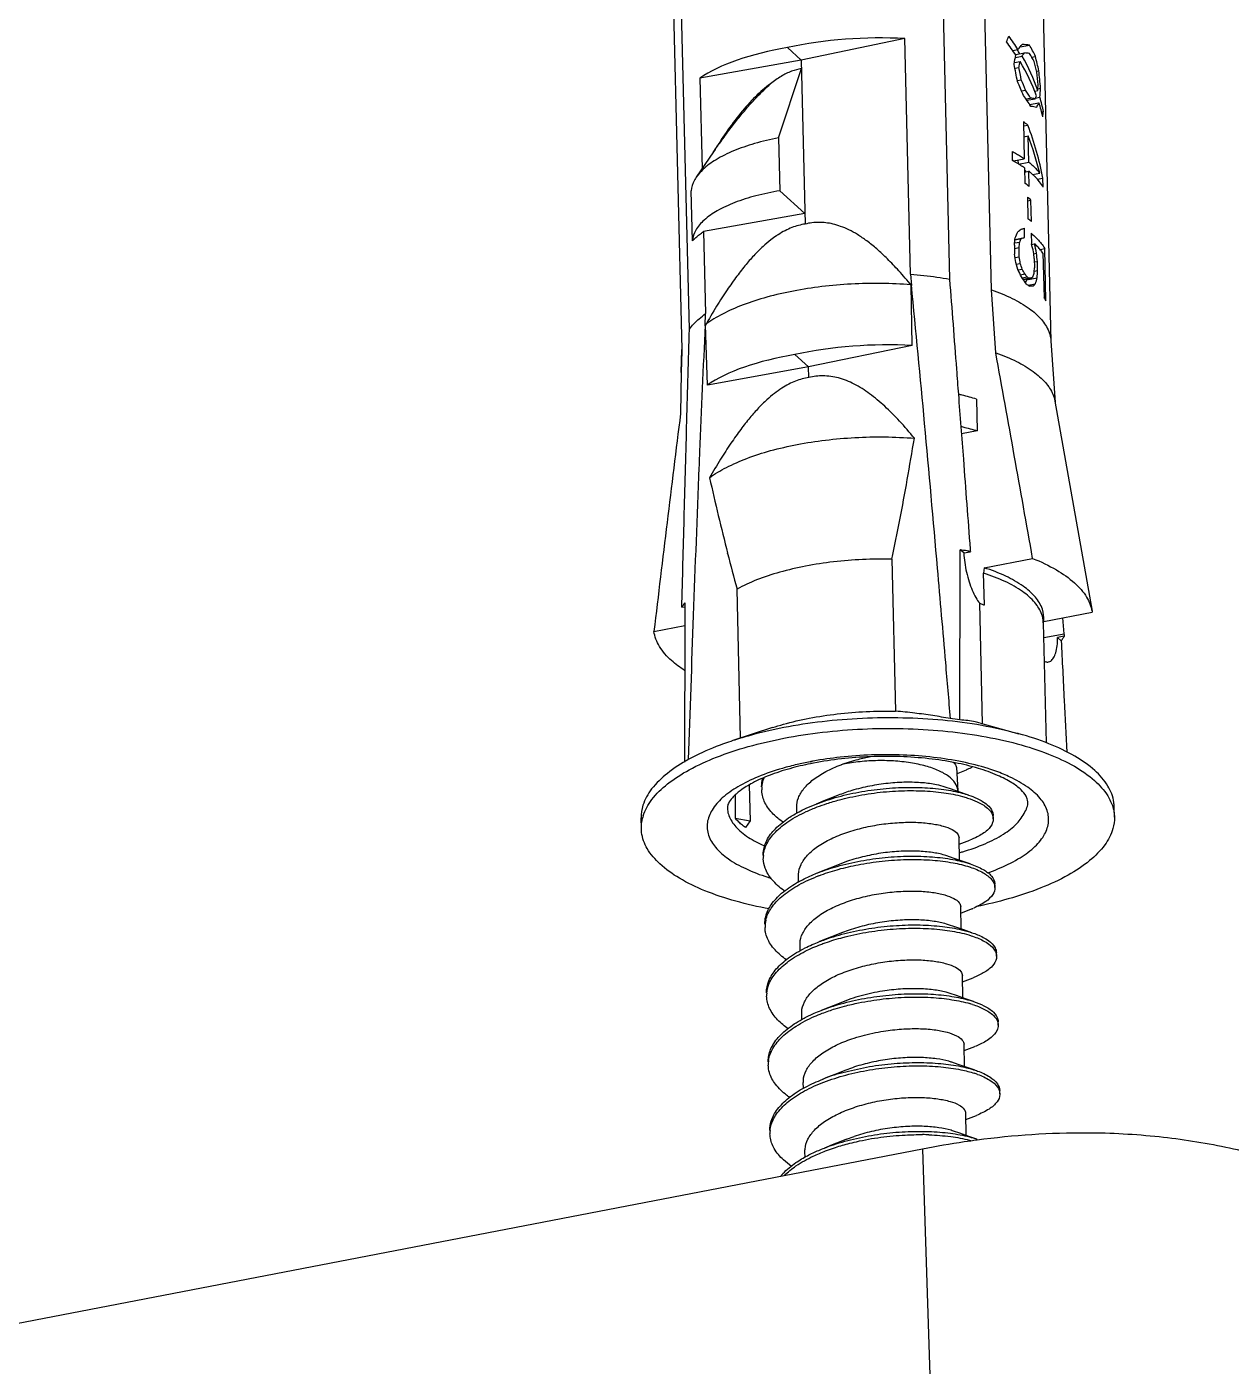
# Model space of a CAD drawing. Header units: millimetres. Extents: x 306 to 1885, y 393 to 1000.
# Drawn here: x 860.61 to 881.48, y 712.98 to 736.19 of the extents above; entities that cross this region are included whole.
import ezdxf

# ---------------------------------------------------------------- set-up
doc = ezdxf.new("R2010")
doc.units = ezdxf.units.MM

# ---------------------------------------------------------------- blocks, each defined once
blk = doc.blocks.new('u51')
at = {"color": 7}
for p, q in [((5.06, -62.836), (54.613, -53.288)), ((5.06, -62.836), (4.915, -58.204)), ((7.096, -62.691), (7.099, -62.796)), ((4.305, -63.071), (4.314, -63.46)), ((6.379, -63.005), (6.248, -63.054)), ((4.311, -63.349), (4.129, -63.42)), ((3.722, -63.792), (3.723, -63.849)), ((7.125, -63.889), (7.128, -63.988)), ((4.333, -64.263), (4.343, -64.652)), ((6.277, -64.246), (6.408, -64.197)), ((4.34, -64.541), (4.158, -64.612)), ((3.751, -64.984), (3.752, -65.041)), ((7.154, -65.076), (7.156, -65.18)), ((6.306, -65.438), (6.437, -65.389)), ((4.362, -65.455), (4.372, -65.844)), ((4.369, -65.732), (4.187, -65.804)), ((3.779, -66.176), (3.781, -66.233)), ((7.183, -66.269), (7.185, -66.372)), ((6.334, -66.63), (6.465, -66.581)), ((4.391, -66.647), (4.4, -67.036)), ((4.398, -66.924), (4.215, -66.996)), ((3.808, -67.368), (3.81, -67.425)), ((7.211, -67.464), (7.214, -67.564)), ((4.42, -67.839), (4.429, -68.228)), ((6.363, -67.822), (6.494, -67.773)), ((4.426, -68.116), (4.244, -68.188)), ((8.049, -68.522), (8.13, -68.407)), ((9.935, -68.388), (9.939, -68.572)), ((1.737, -68.586), (1.741, -68.77)), ((3.837, -68.56), (3.838, -68.617)), ((7.24, -68.651), (7.243, -68.757)), ((8.311, -68.57), (8.049, -68.522)), ((8.064, -69.143), (8.049, -68.522)), ((8.309, -68.966), (8.311, -68.57)), ((4.263, -68.969), (4.452, -69.032)), ((4.448, -69.031), (4.449, -69.042)), ((4.474, -69.449), (4.449, -69.042)), ((2.969, -71.951), (2.918, -69.874)), ((4.059, -70.216), (3.393, -70.032)), ((7.66, -70.139), (8.35, -69.912)), ((8.214, -69.957), (8.277, -72.538)), ((4.021, -70.204), (4.072, -72.294)), ((5.592, -73.055), (5.528, -70.421)), ((2.606, -71.721), (2.721, -71.699)), ((2.962, -71.697), (2.61, -71.765)), ((2.659, -71.642), (2.721, -71.699)), ((2.61, -71.765), (2.631, -72.041)), ((9.717, -71.805), (9.182, -71.908)), ((2.962, -71.977), (2.123, -72.139)), ((2.125, -72.155), (2.123, -72.139)), ((2.769, -75.796), (2.125, -72.155)), ((2.965, -71.951), (2.962, -71.985)), ((3.99, -72.263), (4.003, -72.813)), ((9.233, -72.223), (9.181, -72.233)), ((9.181, -72.301), (9.181, -72.233)), ((9.232, -72.27), (9.231, -72.302)), ((3.994, -72.907), (4.003, -72.813)), ((3.994, -72.907), (3.154, -73.069)), ((4.347, -73.164), (4.232, -73.186)), ((4.347, -73.164), (4.409, -73.22)), ((8.44, -73.155), (8.441, -73.161)), ((4.114, -75.279), (4.388, -75.226)), ((4.128, -75.829), (4.114, -75.279)), ((9.242, -76.292), (9.256, -75.578)), ((2.837, -76.839), (2.764, -75.768)), ((7.036, -76.386), (8.791, -76.073)), ((8.791, -76.073), (8.825, -77.117)), ((7.031, -76.203), (7.036, -76.386)), ((9.242, -76.292), (9.234, -76.688)), ((9.234, -76.662), (9.242, -76.292)), ((5.242, -76.756), (7.036, -76.386)), ((7.274, -76.601), (7.036, -76.386)), ((3.793, -76.631), (3.868, -77.722)), ((5.242, -76.756), (5.259, -77.811)), ((9.234, -76.673), (9.234, -76.662)), ((9.234, -76.688), (9.234, -76.673)), ((9.586, -91.267), (9.234, -76.688)), ((3.188, -91.396), (2.836, -76.828)), ((9.103, -77.039), (9.455, -91.618)), ((8.83, -77.099), (8.821, -77.31)), ((8.856, -78.732), (8.821, -77.31)), ((2.923, -77.531), (2.945, -78.436)), ((2.975, -78.356), (2.957, -77.585)), ((3.868, -77.722), (4.219, -92.301)), ((3.259, -77.896), (3.075, -77.932)), ((3.235, -77.804), (3.104, -77.829)), ((3.316, -77.899), (3.185, -77.924)), ((3.322, -77.907), (3.223, -77.926)), ((3.334, -77.929), (3.249, -77.945)), ((4.945, -92.486), (4.594, -77.908)), ((5.272, -77.994), (5.253, -77.797)), ((3.126, -78.044), (3.069, -78.055)), ((3.069, -78.055), (3.072, -78.215)), ((3.123, -78.205), (3.072, -78.215)), ((3.125, -78.264), (3.121, -78.105)), ((3.367, -77.985), (3.291, -78)), ((3.405, -78.067), (3.336, -78.08)), ((3.437, -78.165), (3.368, -78.178)), ((5.272, -77.994), (5.37, -82.075)), ((3.025, -78.421), (2.945, -78.436)), ((3.132, -78.349), (3.086, -78.358)), ((3.458, -78.28), (3.386, -78.294)), ((3.386, -78.294), (3.39, -78.454)), ((3.47, -78.498), (3.467, -78.338)), ((3.175, -78.51), (3.12, -78.521)), ((3.18, -78.703), (3.176, -78.517)), ((3.46, -78.597), (3.293, -78.629)), ((3.293, -78.629), (3.297, -78.788)), ((3.461, -78.591), (3.349, -78.613)), ((3.466, -78.534), (3.377, -78.551)), ((3.469, -78.438), (3.39, -78.454)), ((9.05, -78.573), (9.071, -79.435)), ((7.164, -81.704), (7.095, -78.862)), ((7.1, -79.045), (8.856, -78.732)), ((3.174, -78.906), (3.183, -79.278)), ((3.244, -79.327), (3.235, -78.954)), ((7.1, -79.045), (7.536, -79.439)), ((3.243, -79.267), (3.183, -79.278)), ((2.971, -79.5), (2.975, -79.66)), ((3.212, -79.511), (3.218, -79.777)), ((3.295, -79.834), (3.289, -79.568)), ((7.558, -80.356), (7.536, -79.439)), ((3.075, -79.64), (2.975, -79.66)), ((3.155, -79.721), (3.031, -79.745)), ((3.293, -79.762), (3.218, -79.777)), ((8.683, -80.112), (8.982, -79.674)), ((8.92, -81.391), (8.882, -79.821)), ((3.401, -79.902), (3.222, -79.936)), ((3.222, -79.936), (3.233, -80.389)), ((3.483, -79.958), (3.299, -79.994)), ((3.314, -80.632), (3.299, -79.994)), ((3.408, -79.973), (3.406, -79.905)), ((3.51, -80.121), (3.506, -79.962)), ((3.308, -80.374), (3.233, -80.389)), ((7.558, -80.356), (7.16, -81.555)), ((3.313, -80.561), (3.237, -80.575)), ((2.998, -80.805), (2.968, -80.811)), ((3.206, -80.933), (3.044, -80.964)), ((3.064, -81.206), (3.017, -81.215)), ((3.108, -81.043), (3.028, -81.058)), ((3.118, -81.167), (3.065, -81.177)), ((3.254, -81.006), (3.113, -81.033)), ((3.27, -81.03), (3.189, -81.046)), ((3.347, -81.17), (3.28, -81.183)), ((3.42, -81.348), (3.35, -81.362)), ((7.164, -81.704), (8.92, -81.391)), ((3.084, -81.512), (3.047, -81.519)), ((3.47, -81.659), (3.372, -81.678)), ((3.463, -81.563), (3.391, -81.577)), ((3.171, -81.755), (3.106, -81.767)), ((3.445, -81.798), (3.295, -81.827)), ((3.452, -81.75), (3.338, -81.772)), ((3.499, -81.87), (3.409, -81.888)), ((5.37, -82.075), (7.164, -81.704)), ((7.402, -81.919), (7.164, -81.704)), ((3.372, -81.931), (3.211, -81.962))]:
    blk.add_line(p, q, dxfattribs=at)
for points in [[(6.379, -63.005), (6.48, -62.965), (6.627, -62.907), (6.761, -62.854)], [(4.119, -63.009), (4.261, -63.056), (4.417, -63.109), (4.525, -63.147)], [(6.408, -64.197), (6.509, -64.157), (6.656, -64.099), (6.79, -64.046)], [(4.148, -64.201), (4.29, -64.248), (4.445, -64.301), (4.554, -64.339)], [(4.177, -65.393), (4.319, -65.441), (4.475, -65.494), (4.583, -65.531)], [(6.437, -65.389), (6.538, -65.349), (6.685, -65.291), (6.819, -65.238)], [(4.206, -66.585), (4.347, -66.632), (4.503, -66.686), (4.611, -66.723)], [(6.465, -66.581), (6.566, -66.541), (6.713, -66.483), (6.848, -66.43)], [(6.494, -67.773), (6.595, -67.733), (6.742, -67.675), (6.877, -67.622)], [(4.234, -67.777), (4.376, -67.824), (4.532, -67.877), (4.64, -67.915)], [(6.523, -68.965), (6.624, -68.925), (6.771, -68.867), (6.905, -68.814)], [(4.452, -69.032), (4.561, -69.069), (4.669, -69.107)], [(4.468, -69.341), (4.442, -69.351), (4.298, -69.408)]]:
    blk.add_lwpolyline(points, dxfattribs=at)
for centre, radius, start, end in [((1.938, -46.656), 16.479, 278.3795, 280.922), ((2.06, -47.457), 15.668, 277.5423, 278.3646), ((5.112, -58.546), 4.54, 267.9679, 269.3749), ((7.203, -63.109), 0.504, 354.7039, 1.1412), ((4.675, -62.57), 1.66, 250.0499, 252.0039), ((7.242, -64.305), 0.493, 352.1502, 1.5542), ((4.772, -63.544), 1.888, 252.2546, 253.6495), ((7.286, -65.494), 0.478, 354.6307, 1.3302), ((7.28, -66.686), 0.512, 346.7225, 1.2393), ((4.803, -68.501), 1.616, 111.8445, 112.8096), ((4.822, -68.55), 1.669, 111.322, 111.8467), ((4.795, -66.043), 1.768, 251.5713, 251.9629), ((5.692, -64.525), 3.262, 290.9606, 292.0734), ((7.349, -67.881), 0.473, 354.8527, 1.6505), ((9.215, -68.396), 0.72, 342.8386, 346.1082), ((4.658, -69.038), 0.209, 180.9523, 185.0288), ((7.351, -69.067), 0.498, 354.6447, 1.1489), ((5.876, -63.949), 5.677, 280.9046, 281.4415), ((5.844, -63.493), 6.165, 280.3852, 280.9053), ((5.918, -63.868), 5.783, 280.8839, 283.1819), ((5.527, -63.137), 7.219, 261.1414, 262.4887), ((0.809, -71.901), 1.807, 4.2975, 5.7168), ((-1070.795, 58.375), 1088.326, 352.930036, 353.130174), ((3.453, -71.937), 0.484, 181.6257, 184.4919), ((8.427, -71.734), 0.943, 323.0698, 325.0182), ((8.492, -71.779), 0.864, 324.9883, 329.1221), ((11.642, -72.333), 2.411, 177.3806, 178.5009), ((-23.057, -81.143), 32.493, 14.2299, 15.3558), ((893.713, 84.712), 904.428, 190.046915, 190.27614), ((5.458, -67.262), 6.05, 258.3069, 258.8714), ((3.633, -73.278), 0.606, 4.34, 8.6995), ((5.504, -67.025), 6.291, 258.8748, 259.9747), ((-40.722, -85.58), 50.707, 12.6591, 14.1765), ((3.567, -77.166), 0.741, 209.5787, 214.4705), ((4.178, -76.479), 1.626, 233.3232, 235.6171), ((4.173, -76.624), 1.612, 233.8903, 235.0473), ((3.65, -77.893), 0.818, 214.4589, 217.637), ((3.697, -77.857), 0.878, 217.6199, 219.2076), ((3.765, -77.801), 0.966, 219.2544, 223.6228), ((3.875, -77.697), 1.117, 223.6173, 227.5233), ((4.098, -77.796), 1.445, 230.2264, 233.3194), ((4.094, -78.185), 1.423, 230.2031, 233.3427), ((4.174, -78.3), 1.547, 231.524, 235.0735), ((3.888, -78.91), 1.095, 224.5199, 225.2904), ((3.934, -78.862), 1.161, 225.3065, 227.8005), ((3.998, -78.792), 1.256, 227.7924, 229.5156), ((4.065, -78.714), 1.359, 229.5202, 231.472), ((3.952, -79.159), 0.919, 221.5437, 222.1032), ((3.982, -79.131), 0.96, 222.1141, 224.1951), ((4.399, -78.627), 1.616, 235.4672, 236.1983), ((4.593, -77.902), 2.329, 241.6422, 242.165), ((4.419, -78.598), 1.651, 236.1965, 236.4201), ((0.393, -74.959), 9.764, 328.1342, 328.4504), ((4.184, -79.386), 1.52, 231.4922, 235.1053)]:
    blk.add_arc(centre, radius, start, end, dxfattribs=at)
for centre, major_axis, ratio, start_param, end_param in [((6.004, -75.456), (3.201, -0.006), 0.38893, -1.162162, -0.513136), ((6.004, -75.456), (3.197, 0.162), 0.407554, -1.832151, -1.183125), ((6.039, -76.912), (1.057, 14.257), 0.202214, -4.625782, -4.617132), ((6.047, -77.239), (2.349, 3.812), 0.551564, -4.237795, -4.211859), ((6.047, -77.256), (3.167, 1.033), 0.246051, 2.640896, 2.675474), ((6.053, -77.482), (2.593, 3.203), 0.561879, -4.152469, -4.135178), ((6.047, -77.225), (3.187, 0.556), 0.042755, -2.720906, -2.67763), ((6.051, -77.408), (3.176, 0.901), 0.181166, 2.641857, 2.667811), ((6.05, -77.352), (3.189, 0.48), 0.101259, -2.701289, -2.675298), ((6.045, -77.17), (3.178, -0.663), 0.674459, -2.488662, -2.46257), ((6.039, -76.912), (0.991, 13.366), 0.202214, -4.623653, -4.622654), ((6.047, -77.239), (2.202, 3.573), 0.551564, -4.22456, -4.20973), ((6.041, -77.006), (3.14, -0.939), 0.71832, -2.406864, -2.363283), ((6.037, -76.845), (-2.235, 3.063), 0.757619, 1.378357, 1.413425), ((6.055, -77.569), (1.198, 11.179), 0.255105, -4.645742, -4.637098), ((6.042, -77.043), (-2.505, 2.595), 0.77897, 1.225063, 1.25124), ((6.033, -76.659), (-1.47, 5.743), 0.5038, -4.59257, -4.575062), ((6.002, -75.374), (-1.516, 13.466), 0.220033, -4.527467, -4.518693), ((6.025, -76.325), (-1.442, 6.265), 0.464905, -4.543865, -4.517414), ((5.973, -74.169), (-1.591, 16.545), 0.179147, -4.483732, -4.474883), ((6.073, -78.32), (-1.591, 16.545), 0.179147, 1.5472, 1.555849), ((6.065, -77.992), (-1.442, 6.265), 0.464905, 7.805353, 7.831289), ((6.057, -77.663), (-1.516, 13.466), 0.220033, -4.69248, -4.683836), ((6.059, -77.756), (-1.517, 5.214), 0.549082, 1.531072, 1.557012), ((6.068, -78.112), (3.185, 0.676), 0.043463, 2.584807, 2.61969), ((6.079, -78.573), (2.593, 3.203), 0.561879, -4.291547, -4.274039), ((6.11, -79.857), (1.198, 11.179), 0.255105, 1.472301, 1.481074), ((6.087, -78.907), (2.349, 3.812), 0.551564, -4.455463, -4.429012), ((6.139, -81.063), (1.057, 14.257), 0.202214, 1.40495, 1.413799), ((6.072, -78.272), (3.185, 0.676), 0.043463, 2.584807, 2.61969), ((6.075, -78.387), (3.167, 1.033), 0.246051, 2.484257, 2.519325), ((6.11, -79.832), (-1.908, 3.684), 0.706196, 1.176305, 1.410815), ((6.105, -79.645), (-1.897, 3.707), 0.703886, 1.250456, 1.414979), ((6.095, -79.246), (2.281, 3.985), 0.545413, -4.048997, -4.02558), ((6.133, -80.787), (2.939, -1.682), 0.775373, -2.529477, -2.443036), ((6.136, -80.944), (2.939, -1.682), 0.775373, -2.552895, -2.465509), ((6.117, -80.157), (3.123, 1.434), 0.387487, 2.668754, 2.716285), ((6.122, -80.335), (3.189, 0.462), 0.11506, -2.847848, -2.756937), ((6.122, -80.335), (3.183, -0.608), 0.663239, -2.600714, -2.509803), ((6.096, -79.273), (1.463, 7.66), 0.359874, -4.409085, -4.388043), ((6.173, -82.459), (-1.441, 9.954), 0.297032, 1.402673, 1.433361), ((6.107, -79.708), (1.463, 7.66), 0.359874, -4.451189, -4.438073), ((6.136, -80.944), (2.939, -1.682), 0.775373, -2.423405, -2.209064), ((6.122, -80.352), (3.123, 1.434), 0.387487, 2.643354, 2.673373), ((6.133, -80.787), (2.939, -1.682), 0.775373, -2.400124, -2.185783), ((6.125, -80.48), (3.189, 0.462), 0.11506, -2.822448, -2.756937), ((6.125, -80.48), (3.183, -0.608), 0.663239, -2.600714, -2.535202), ((6.122, -80.352), (-1.805, 3.93), 0.680837, 1.471048, 1.515482), ((6.117, -80.157), (-1.805, 3.93), 0.680837, 1.496448, 1.556807), ((6.162, -82.024), (-1.441, 9.954), 0.297032, 1.452704, 1.474686), ((6.107, -79.708), (-1.441, 9.954), 0.297032, -4.58861, -4.566627), ((6.096, -79.273), (-1.441, 9.954), 0.297032, -4.547285, -4.516597), ((6.132, -80.774), (3.201, -0.006), 0.38893, -1.162162, -0.513136), ((6.152, -81.574), (-1.805, 3.93), 0.680837, 1.254267, 1.314626), ((6.147, -81.38), (-1.805, 3.93), 0.680837, 1.295592, 1.340026), ((6.144, -81.252), (3.183, -0.608), 0.663239, -2.666225, -2.600714), ((6.162, -82.024), (1.463, 7.66), 0.359874, -4.701927, -4.688811), ((6.173, -82.459), (1.463, 7.66), 0.359874, 7.814413, 7.835455), ((6.147, -81.397), (3.183, -0.608), 0.663239, -2.691624, -2.600714), ((6.144, -81.252), (3.189, 0.462), 0.11506, -2.756937, -2.691426), ((6.147, -81.38), (3.123, 1.434), 0.387487, 2.482313, 2.512332), ((6.152, -81.574), (3.123, 1.434), 0.387487, 2.439401, 2.486932), ((6.147, -81.397), (2.935, -0.561), 0.663239, -2.655168, -2.6193), ((6.136, -80.944), (2.939, -1.682), 0.775373, -2.166151, -2.07971), ((6.133, -80.787), (2.939, -1.682), 0.775373, -2.143678, -2.056293), ((6.147, -81.397), (3.189, 0.462), 0.11506, -2.756937, -2.666026), ((6.174, -82.486), (2.281, 3.985), 0.545413, -4.522181, -4.498764), ((6.132, -80.774), (3.197, 0.162), 0.407554, -1.832151, -1.183125)]:
    blk.add_ellipse(centre, major_axis=major_axis, ratio=ratio, start_param=start_param, end_param=end_param, dxfattribs=at)
for points, start_tangent, end_tangent in [([(-12.163, -59.858), (-10.955, -59.696), (-9.836, -59.68), (-8.792, -59.79), (-7.808, -60.003), (-6.867, -60.298), (-5.953, -60.654), (-4.149, -61.462), (-2.27, -62.256), (-1.263, -62.594), (-0.192, -62.864), (0.961, -63.045), (2.21, -63.114), (4.117, -62.99)], (0.981939, 0.189198), (0.991352, 0.13123)), ([(7.458, -62.377), (7.255, -62.543), (6.958, -62.712), (6.741, -62.804)], (-0.704635, -0.70957), (-0.93421, -0.356724)), ([(7.52, -62.367), (7.481, -62.411), (7.256, -62.601), (7.056, -62.721)], (-0.640536, -0.767928), (-0.884149, -0.467205)), ([(7.331, -62.535), (7.472, -62.648), (7.631, -62.844), (7.703, -63.05), (7.706, -63.099)], (0.820117, -0.572196), (0.020393, -0.999792)), ([(6.761, -62.854), (6.605, -62.911), (6.208, -63.021), (5.788, -63.097), (5.363, -63.137), (4.952, -63.14), (4.576, -63.109), (4.25, -63.047), (4.119, -63.009)], (-0.931997, -0.362467), (-0.94834, 0.317256)), ([(7.099, -62.796), (7.098, -62.835), (7.049, -63.005), (6.935, -63.164), (6.76, -63.311), (6.53, -63.443), (6.26, -63.553)], (0.027697, -0.999616), (-0.946321, -0.323229)), ([(6.741, -62.804), (6.603, -62.854), (6.357, -62.927)], (-0.93421, -0.356724), (-0.966818, -0.255465)), ([(7.056, -62.721), (6.96, -62.769), (6.761, -62.854)], (-0.884149, -0.467205), (-0.931997, -0.362467)), ([(4.951, -63.083), (4.574, -63.052), (4.248, -62.99), (4.204, -62.978)], (-0.999369, 0.035527), (-0.96282, 0.270144)), ([(4.525, -63.147), (4.568, -63.161), (4.779, -63.206), (5.032, -63.229), (5.318, -63.227), (5.63, -63.198), (5.948, -63.139), (6.248, -63.054)], (0.943724, -0.330734), (0.946321, 0.323229)), ([(6.357, -62.927), (6.207, -62.964), (5.786, -63.04), (5.361, -63.079), (5.063, -63.086)], (-0.966818, -0.255465), (-0.99994, 0.010977)), ([(7.704, -63.156), (7.683, -63.261), (7.574, -63.468), (7.38, -63.664), (7.109, -63.842), (6.775, -63.994)], (-0.091869, -0.995771), (-0.933625, -0.358251)), ([(7.708, -63.157), (7.685, -63.319), (7.575, -63.526), (7.381, -63.722), (7.111, -63.899), (7.091, -63.909)], (0.020393, -0.999792), (-0.882461, -0.470386)), ([(3.722, -63.792), (3.722, -63.782), (3.771, -63.653), (3.909, -63.529), (4.129, -63.42)], (-0.035502, 0.99937), (0.931681, 0.363279)), ([(6.26, -63.553), (5.963, -63.638), (5.653, -63.696), (5.349, -63.726), (5.06, -63.729), (4.799, -63.706), (4.584, -63.661), (4.429, -63.599), (4.338, -63.524), (4.315, -63.46)], (-0.946321, -0.323229), (-0.064729, 0.997903)), ([(3.764, -63.91), (3.722, -63.792)], (-0.557369, 0.830265), (-0.035502, 0.99937)), ([(7.364, -63.73), (7.417, -63.769), (7.609, -63.958), (7.715, -64.162), (7.735, -64.291)], (0.817563, -0.575839), (0.026417, -0.999651)), ([(4.148, -64.201), (4.11, -64.188), (3.896, -64.086), (3.765, -63.967), (3.723, -63.849)], (-0.948, 0.318269), (-0.035502, 0.99937)), ([(4.109, -64.13), (3.895, -64.028), (3.764, -63.91)], (-0.939907, 0.341431), (-0.557369, 0.830265)), ([(6.79, -64.046), (6.777, -64.052), (6.394, -64.175), (5.981, -64.264), (5.555, -64.318), (5.137, -64.335), (4.745, -64.317), (4.397, -64.267), (4.148, -64.201)], (-0.93204, -0.362355), (-0.948, 0.318269)), ([(7.127, -63.988), (7.127, -64.026), (7.079, -64.196), (6.965, -64.355), (6.79, -64.503), (6.559, -64.635), (6.289, -64.745)], (0.027702, -0.999616), (-0.946321, -0.323229)), ([(6.775, -63.994), (6.391, -64.118)], (-0.933625, -0.358251), (-0.966523, -0.256582)), ([(7.091, -63.909), (6.79, -64.046)], (-0.882461, -0.470386), (-0.93204, -0.362355)), ([(6.391, -64.118), (5.979, -64.207), (5.554, -64.26), (5.135, -64.278), (4.744, -64.26), (4.396, -64.209), (4.162, -64.149)], (-0.966523, -0.256582), (-0.951002, 0.309185)), ([(4.554, -64.339), (4.607, -64.356), (4.818, -64.399), (5.076, -64.421), (5.364, -64.418), (5.672, -64.388), (5.982, -64.33), (6.277, -64.246)], (0.94353, -0.331288), (0.946321, 0.323229)), ([(7.73, -64.372), (7.655, -64.581), (7.493, -64.782), (7.251, -64.968), (6.94, -65.131), (6.8, -65.188)], (-0.137395, -0.990516), (-0.933962, -0.357373)), ([(7.736, -64.349), (7.732, -64.429), (7.657, -64.639), (7.494, -64.84), (7.252, -65.025), (7.116, -65.103)], (0.026417, -0.999651), (-0.883321, -0.468769)), ([(3.752, -64.984), (3.77, -64.894), (3.874, -64.768), (4.064, -64.652), (4.158, -64.612)], (-0.005292, 0.999986), (0.931771, 0.363046)), ([(5.738, -64.879), (5.426, -64.914), (5.13, -64.922), (4.861, -64.903), (4.638, -64.86), (4.474, -64.799), (4.373, -64.725), (4.343, -64.652)], (-0.987874, -0.155259), (-0.057603, 0.99834)), ([(6.289, -64.745), (6.111, -64.8), (5.926, -64.844), (5.738, -64.879)], (-0.946321, -0.323229), (-0.987874, -0.155259)), ([(7.389, -64.919), (7.573, -65.075), (7.713, -65.274), (7.764, -65.483)], (0.82034, -0.571876), (0.023989, -0.999712)), ([(3.759, -65.036), (3.756, -65.024), (3.752, -64.984)], (-0.284343, 0.958723), (-0.005292, 0.999986)), ([(4.177, -65.393), (3.998, -65.319), (3.834, -65.206), (3.757, -65.081), (3.753, -65.041)], (-0.948354, 0.317214), (-0.005292, 0.999986)), ([(4.196, -65.342), (3.997, -65.262), (3.833, -65.149), (3.759, -65.036)], (-0.952342, 0.305034), (-0.284343, 0.958723)), ([(7.156, -65.18), (7.156, -65.214), (7.109, -65.384), (6.997, -65.543), (6.821, -65.693), (6.589, -65.827), (6.318, -65.937)], (0.027654, -0.999618), (-0.946321, -0.323229)), ([(6.8, -65.188), (6.574, -65.266), (6.417, -65.311)], (-0.933962, -0.357373), (-0.966671, -0.256022)), ([(7.116, -65.103), (6.941, -65.188), (6.819, -65.238)], (-0.883321, -0.468769), (-0.931926, -0.362648)), ([(5.748, -65.493), (5.325, -65.525), (4.921, -65.52), (4.554, -65.482), (4.242, -65.413), (4.177, -65.393)], (-0.99331, -0.115477), (-0.948354, 0.317214)), ([(5.747, -65.436), (5.324, -65.467), (4.919, -65.463), (4.553, -65.424), (4.24, -65.356)], (-0.99331, -0.115477), (-0.959485, 0.281759)), ([(6.417, -65.311), (6.17, -65.368), (5.747, -65.436)], (-0.966671, -0.256022), (-0.99331, -0.115477)), ([(6.819, -65.238), (6.575, -65.323), (6.172, -65.426), (5.748, -65.493)], (-0.931926, -0.362648), (-0.99331, -0.115477)), ([(5.755, -65.572), (5.943, -65.537), (6.128, -65.492), (6.306, -65.438)], (0.987874, 0.155259), (0.946321, 0.323229)), ([(4.583, -65.53), (4.652, -65.552), (4.877, -65.595), (5.146, -65.614), (5.443, -65.607), (5.755, -65.572)], (0.94352, -0.331316), (0.987874, 0.155259)), ([(7.762, -65.539), (7.724, -65.693), (7.594, -65.898), (7.382, -66.09), (7.096, -66.263), (6.827, -66.381)], (-0.092816, -0.995683), (-0.934374, -0.356294)), ([(7.765, -65.541), (7.725, -65.75), (7.596, -65.956), (7.383, -66.148), (7.097, -66.32), (6.848, -66.43)], (0.023989, -0.999712), (-0.932053, -0.362321)), ([(3.78, -66.176), (3.783, -66.136), (3.852, -66.008), (4.01, -65.887), (4.187, -65.804)], (-0.043425, 0.999057), (0.931943, 0.362605)), ([(6.318, -65.937), (6.022, -66.021), (5.714, -66.079), (5.407, -66.109), (5.119, -66.113), (4.859, -66.091), (4.645, -66.046), (4.491, -65.985), (4.397, -65.91), (4.372, -65.844)], (-0.946321, -0.323229), (-0.063807, 0.997962)), ([(7.42, -66.113), (7.525, -66.195), (7.698, -66.388), (7.784, -66.593), (7.792, -66.675)], (0.818778, -0.57411), (0.02198, -0.999758)), ([(3.804, -66.265), (3.78, -66.176)], (-0.443443, 0.896302), (-0.043425, 0.999057)), ([(4.206, -66.585), (4.112, -66.55), (3.916, -66.444), (3.805, -66.323), (3.782, -66.233)], (-0.94819, 0.317704), (-0.043425, 0.999057)), ([(4.222, -66.533), (4.111, -66.493), (3.915, -66.387), (3.804, -66.265)], (-0.951591, 0.307366), (-0.443443, 0.896302)), ([(6.848, -66.43), (6.751, -66.466), (6.36, -66.582), (5.942, -66.663), (5.516, -66.709), (5.102, -66.718), (4.719, -66.692), (4.384, -66.635), (4.206, -66.585)], (-0.932053, -0.362321), (-0.94819, 0.317704)), ([(6.442, -66.503), (6.358, -66.525), (5.94, -66.606), (5.515, -66.652), (5.101, -66.661), (4.717, -66.635), (4.382, -66.578), (4.222, -66.533)], (-0.966914, -0.255102), (-0.951591, 0.307366)), ([(7.185, -66.372), (7.185, -66.405), (7.139, -66.574), (7.027, -66.734), (6.851, -66.884), (6.618, -67.019), (6.346, -67.129)], (0.027625, -0.999618), (-0.946321, -0.323229)), ([(6.827, -66.381), (6.749, -66.409), (6.442, -66.503)], (-0.934374, -0.356294), (-0.966914, -0.255102)), ([(4.611, -66.723), (4.649, -66.735), (4.863, -66.781), (5.124, -66.805), (5.412, -66.803), (5.72, -66.773), (6.035, -66.715), (6.334, -66.63)], (0.943811, -0.330486), (0.946321, 0.323229)), ([(7.779, -66.804), (7.683, -67.012), (7.502, -67.21), (7.243, -67.391), (6.918, -67.548)], (-0.229904, -0.973213), (-0.92668, -0.375852)), ([(7.794, -66.733), (7.78, -66.861), (7.685, -67.069), (7.504, -67.267), (7.244, -67.448), (7.176, -67.486)], (0.02198, -0.999758), (-0.882652, -0.470027)), ([(1.737, -68.586), (1.762, -68.388), (1.905, -68.104), (2.167, -67.833), (2.54, -67.582), (3.015, -67.359), (3.577, -67.17), (4.121, -67.038)], (-0.020673, 0.999786), (0.979846, 0.199756)), ([(3.808, -67.368), (3.844, -67.249), (3.968, -67.124), (4.176, -67.012)], (-0.01171, 0.999931), (0.921777, 0.387722)), ([(6.346, -67.129), (6.051, -67.213), (5.743, -67.271), (5.436, -67.301), (5.148, -67.305), (4.888, -67.283), (4.675, -67.238), (4.52, -67.177), (4.426, -67.103), (4.401, -67.036)], (-0.946321, -0.323229), (-0.063408, 0.997988)), ([(7.717, -66.997), (8.3, -67.131), (8.834, -67.312), (9.276, -67.529), (9.612, -67.775), (9.832, -68.042), (9.93, -68.323), (9.934, -68.388)], (0.983205, -0.182506), (0.020361, -0.999793)), ([(3.817, -67.421), (3.809, -67.379), (3.808, -67.368)], (-0.310699, 0.950508), (-0.01171, 0.999931)), ([(4.234, -67.777), (4.011, -67.679), (3.866, -67.563), (3.81, -67.436), (3.81, -67.425)], (-0.948135, 0.317869), (-0.01171, 0.999931)), ([(4.236, -67.721), (4.01, -67.622), (3.865, -67.505), (3.817, -67.421)], (-0.948715, 0.316132), (-0.310699, 0.950508)), ([(7.176, -67.486), (6.92, -67.605), (6.877, -67.622)], (-0.882652, -0.470027), (-0.931947, -0.362594)), ([(7.237, -69.498), (7.489, -69.432), (7.912, -69.286), (8.264, -69.112), (8.532, -68.919), (8.71, -68.709), (8.791, -68.491), (8.77, -68.274), (8.648, -68.064), (8.432, -67.868), (8.127, -67.694), (7.745, -67.547), (7.688, -67.53)], (0.973562, 0.228422), (-0.95787, 0.287201)), ([(7.449, -67.305), (7.466, -67.317), (7.67, -67.503), (7.79, -67.705), (7.821, -67.867)], (0.818654, -0.574287), (0.027864, -0.999612)), ([(3.942, -67.619), (3.76, -67.689), (3.408, -67.862), (3.139, -68.056), (2.961, -68.266), (2.881, -68.484), (2.902, -68.701), (3.023, -68.911), (3.24, -69.106), (3.544, -69.28), (3.659, -69.331)], (-0.943125, -0.332438), (0.924351, -0.381543)), ([(6.877, -67.622), (6.544, -67.733), (6.134, -67.828), (5.709, -67.888), (5.288, -67.911), (4.891, -67.898), (4.535, -67.853), (4.237, -67.778), (4.234, -67.777)], (-0.931947, -0.362594), (-0.948135, 0.317869)), ([(6.476, -67.694), (6.132, -67.771), (5.707, -67.83), (5.287, -67.853), (4.89, -67.841), (4.534, -67.795), (4.247, -67.724)], (-0.96656, -0.256442), (-0.950853, 0.309642)), ([(7.214, -67.564), (7.213, -67.596), (7.168, -67.765), (7.056, -67.925), (6.88, -68.076), (6.647, -68.211), (6.375, -68.321)], (0.02759, -0.999619), (-0.946321, -0.323229)), ([(6.859, -67.571), (6.542, -67.676), (6.476, -67.694)], (-0.933805, -0.357783), (-0.96656, -0.256442)), ([(4.422, -67.972), (4.366, -67.988), (3.977, -68.127), (3.66, -68.293), (3.427, -68.478), (3.287, -68.676), (3.244, -68.879), (3.245, -68.883)], (-0.962783, -0.270276), (0.04658, -0.998915)), ([(4.64, -67.915), (4.68, -67.928), (4.892, -67.973), (5.147, -67.997), (5.433, -67.995), (5.745, -67.966), (6.063, -67.907), (6.363, -67.822)], (0.943786, -0.330557), (0.946321, 0.323229)), ([(7.82, -67.923), (7.76, -68.124), (7.611, -68.327), (7.38, -68.516), (7.079, -68.682), (6.886, -68.764)], (-0.089772, -0.995962), (-0.934131, -0.356929)), ([(7.823, -67.924), (7.822, -67.972), (7.761, -68.182), (7.612, -68.385), (7.382, -68.573), (7.2, -68.681)], (0.027864, -0.999612), (-0.883983, -0.467519)), ([(3.838, -68.56), (3.848, -68.491), (3.938, -68.363), (4.115, -68.245), (4.244, -68.188)], (-0.020502, 0.99979), (0.931938, 0.362618)), ([(8.443, -68.757), (8.443, -68.742), (8.385, -68.541), (8.23, -68.351), (7.982, -68.178), (7.79, -68.084)], (0.000919, 1), (-0.918732, 0.394882)), ([(6.375, -68.321), (6.08, -68.405), (5.772, -68.463), (5.465, -68.493), (5.177, -68.497), (4.918, -68.475), (4.705, -68.431), (4.549, -68.37), (4.455, -68.295), (4.43, -68.228)], (-0.946321, -0.323229), (-0.062941, 0.998017)), ([(8.13, -68.407), (8.199, -68.46), (8.259, -68.514), (8.311, -68.57)], (0.812837, -0.582491), (0.64605, -0.763295)), ([(9.934, -68.388), (9.914, -68.569)], (0.020361, -0.999793), (-0.240072, -0.970755)), ([(1.765, -68.76), (1.745, -68.674), (1.737, -68.586)], (-0.284411, 0.958703), (-0.020673, 0.999786)), ([(3.848, -68.62), (3.838, -68.56)], (-0.314716, 0.949186), (-0.020502, 0.99979)), ([(4.263, -68.969), (4.118, -68.912), (3.941, -68.801), (3.85, -68.678), (3.84, -68.617)], (-0.948372, 0.31716), (-0.020502, 0.99979)), ([(4.281, -68.918), (4.117, -68.854), (3.939, -68.744), (3.848, -68.62)], (-0.952139, 0.305666), (-0.314716, 0.949186)), ([(7.2, -68.681), (7.081, -68.74), (6.905, -68.814)], (-0.883983, -0.467519), (-0.93197, -0.362535)), ([(7.474, -68.495), (7.627, -68.619), (7.78, -68.813), (7.846, -69.017), (7.848, -69.057)], (0.820229, -0.572035), (0.0206, -0.999788)), ([(9.903, -68.608), (9.752, -68.891), (9.48, -69.162)], (-0.295056, -0.95548), (-0.783149, -0.621833)), ([(9.484, -69.345), (9.756, -69.075), (9.907, -68.792), (9.939, -68.572)], (0.783149, 0.621833), (-0.020044, 0.999799)), ([(1.742, -68.77), (1.747, -68.843), (1.85, -69.126), (2.078, -69.396), (2.423, -69.642), (2.874, -69.859), (3.393, -70.032)], (0.019979, -0.9998), (0.963908, -0.266237)), ([(4.708, -70.081), (4.037, -69.992), (3.422, -69.857), (2.881, -69.68), (2.431, -69.467), (2.084, -69.222), (1.853, -68.955), (1.765, -68.76)], (-0.995628, 0.093409), (-0.284411, 0.958703)), ([(3.245, -68.883), (3.267, -68.952), (3.351, -69.057), (3.513, -69.181), (3.762, -69.31), (4.093, -69.43), (4.496, -69.529), (4.955, -69.599), (5.45, -69.635), (5.962, -69.634), (6.469, -69.596), (6.95, -69.523)], (0.046404, -0.998923), (0.981939, 0.189198)), ([(6.905, -68.814), (6.723, -68.879), (6.324, -68.988), (5.902, -69.061), (5.478, -69.098), (5.069, -69.099), (4.695, -69.066), (4.373, -69.002), (4.263, -68.969)], (-0.93197, -0.362535), (-0.948372, 0.31716)), ([(6.502, -68.887), (6.322, -68.93), (5.901, -69.004), (5.476, -69.041), (5.068, -69.042), (4.694, -69.009), (4.372, -68.945), (4.281, -68.918)], (-0.966773, -0.255636), (-0.952139, 0.305666)), ([(7.243, -68.757), (7.214, -68.92), (7.118, -69.081), (6.957, -69.236), (6.737, -69.376), (6.474, -69.494)], (0.023254, -0.99973), (-0.935463, -0.353426)), ([(6.886, -68.764), (6.721, -68.822), (6.502, -68.887)], (-0.934131, -0.356929), (-0.966773, -0.255636)), ([(7.002, -69.513), (7.363, -69.426), (7.72, -69.309), (8.008, -69.178), (8.221, -69.045), (8.358, -68.923), (8.427, -68.823), (8.443, -68.757)], (0.980123, 0.198391), (-0.001839, 0.999998)), ([(4.45, -69.056), (4.495, -69.177), (4.607, -69.291), (4.779, -69.39), (5.005, -69.47), (5.271, -69.528), (5.566, -69.56), (5.875, -69.565), (6.183, -69.543), (6.474, -69.494)], (0.087957, -0.996124), (0.976755, 0.214357)), ([(4.669, -69.106), (4.818, -69.147), (5.061, -69.181), (5.346, -69.191), (5.656, -69.172), (5.976, -69.124), (6.289, -69.047), (6.523, -68.965)], (0.945162, -0.326601), (0.9278, 0.373078)), ([(7.846, -69.113), (7.823, -69.226), (7.804, -69.276)], (-0.092823, -0.995683), (-0.394135, -0.919053)), ([(7.85, -69.114), (7.831, -69.26)], (0.0206, -0.999788), (-0.262901, -0.964823)), ([(3.659, -69.331), (3.927, -69.428), (4.374, -69.543), (4.871, -69.622), (5.398, -69.663), (5.945, -69.664), (6.489, -69.625), (6.955, -69.557)], (0.924351, -0.381543), (0.983616, 0.180276)), ([(9.48, -69.162), (9.104, -69.407), (8.634, -69.625), (8.081, -69.809), (7.463, -69.954), (6.796, -70.057), (6.102, -70.113), (5.399, -70.121), (4.708, -70.081)], (-0.783149, -0.621833), (-0.995628, 0.093409)), ([(8.35, -69.912), (8.639, -69.808), (9.11, -69.59), (9.484, -69.345)], (0.949902, 0.312548), (0.783149, 0.621833)), ([(4.2, -69.451), (4.287, -69.413), (4.298, -69.408)], (0.898829, 0.438298), (0.93048, 0.366343)), ([(4.53, -69.54), (4.501, -69.509), (4.475, -69.449)], (-0.76629, 0.642495), (-0.138114, 0.990416)), ([(6.474, -69.494), (6.176, -69.588), (5.962, -69.637)], (-0.935463, -0.353426), (-0.981931, -0.189242)), ([(9.117, -69.586), (9.029, -72.082), (8.931, -74.647), (8.92, -74.914)], (-0.034202, -0.999415), (-0.041939, -0.99912)), ([(9.181, -72.233), (9.183, -71.318), (9.185, -70.335), (9.187, -69.54)], (0.002813, 0.999996), (0.0016, 0.999999)), ([(2.659, -71.642), (2.608, -70.611), (2.563, -69.71)], (-0.049777, 0.99876), (-0.049003, 0.998799)), ([(3.393, -70.032), (3.418, -70.038), (4.037, -70.175), (4.712, -70.265)], (0.963908, -0.266237), (0.995628, -0.093409)), ([(7.467, -70.138), (8.086, -69.992), (8.35, -69.912)], (0.981939, 0.189198), (0.949902, 0.312548)), ([(4.063, -70.217), (4.148, -70.237), (4.279, -70.259), (4.415, -70.27)], (0.964098, -0.265547), (0.998909, -0.046707)), ([(4.415, -70.27), (4.414, -71.254), (4.411, -72.237), (4.409, -73.22)], (-0.001538, -0.999999), (-0.002849, -0.999996)), ([(4.666, -71.263), (4.583, -70.294)], (-0.085719, 0.996319), (-0.084666, 0.996409)), ([(4.583, -70.294), (4.886, -70.346), (5.197, -70.389), (5.528, -70.421)], (0.983461, -0.181121), (0.997264, -0.073918)), ([(4.712, -70.265), (5.402, -70.304), (6.105, -70.296), (6.8, -70.24), (7.467, -70.138)], (0.995628, -0.093409), (0.981939, 0.189198)), ([(7.025, -70.301), (6.541, -70.375), (6.037, -70.416), (5.528, -70.421)], (-0.981939, -0.189198), (-0.999711, 0.02404)), ([(7.66, -70.139), (7.473, -70.196), (7.025, -70.301)], (-0.949906, -0.312536), (-0.981939, -0.189198)), ([(9.188, -71.129), (9.412, -71.299), (9.62, -71.545), (9.717, -71.805)], (0.839142, -0.543912), (0.148039, -0.988982)), ([(2.877, -71.276), (2.841, -71.291), (2.791, -71.345), (2.754, -71.434), (2.73, -71.554), (2.721, -71.699)], (-0.979938, -0.199303), (-0.004906, -0.999988)), ([(2.954, -71.29), (2.9, -71.274), (2.877, -71.276)], (-0.886319, 0.463075), (-0.979938, -0.199303)), ([(5.259, -77.811), (5.031, -75.404), (4.808, -72.898), (4.666, -71.263)], (-0.09434, 0.99554), (-0.085719, 0.996319)), ([(2.606, -71.721), (2.623, -71.694), (2.64, -71.668), (2.659, -71.642)], (0.512611, 0.858621), (0.600707, 0.79947)), ([(3.154, -73.069), (2.743, -72.87), (2.428, -72.644), (2.219, -72.398), (2.125, -72.155)], (-0.927881, 0.372877), (-0.175536, 0.984473)), ([(2.962, -71.985), (2.986, -72.191), (3.107, -72.397), (3.32, -72.589), (3.619, -72.761), (3.994, -72.907)], (-0.097579, -0.995228), (0.95211, -0.305755)), ([(2.97, -71.975), (2.995, -72.097), (3.115, -72.303), (3.329, -72.496), (3.628, -72.668), (4.003, -72.813)], (0.078225, -0.996936), (0.95247, -0.304633)), ([(4.072, -72.294), (4.044, -72.282), (4.017, -72.272), (3.99, -72.263)], (-0.920468, 0.390818), (-0.95247, 0.304633)), ([(4.347, -73.164), (4.331, -72.998), (4.3, -72.829), (4.256, -72.666), (4.201, -72.517), (4.139, -72.391), (4.072, -72.294)], (-0.051631, 0.998666), (-0.645086, 0.76411)), ([(9.231, -72.302), (9.19, -73.856), (9.147, -75.445), (9.103, -77.039)], (-0.026042, -0.999661), (-0.028006, -0.999608)), ([(7.088, -72.935), (7.537, -72.83), (7.937, -72.696), (8.277, -72.538)], (0.981939, 0.189198), (0.87565, 0.482947)), ([(5.592, -73.055), (5.455, -73.735), (5.327, -74.434), (5.203, -75.151)], (-0.205271, -0.978705), (-0.16474, -0.986337)), ([(5.592, -73.055), (6.101, -73.05), (6.605, -73.009), (7.088, -72.935)], (0.999711, -0.02404), (0.981939, 0.189198)), ([(4.441, -75.913), (4.355, -74.787), (4.237, -73.232)], (-0.07607, 0.997103), (-0.07506, 0.997179)), ([(7.031, -76.203), (7.147, -76.179), (7.262, -76.142), (7.38, -76.089), (7.501, -76.018), (7.627, -75.928), (7.761, -75.816), (7.902, -75.676), (8.053, -75.507), (8.212, -75.304), (8.382, -75.066), (8.562, -74.788), (8.753, -74.467)], (0.9905, 0.137509), (0.497944, 0.867209)), ([(8.753, -74.467), (8.462, -74.644), (8.106, -74.802), (7.694, -74.936), (7.236, -75.042)], (-0.808865, -0.587994), (-0.981939, -0.189198)), ([(8.92, -74.914), (8.825, -77.117)], (-0.041939, -0.99912), (-0.043098, -0.999071)), ([(7.236, -75.042), (6.745, -75.118), (6.233, -75.163), (5.715, -75.174), (5.203, -75.151)], (-0.981939, -0.189198), (-0.996999, 0.077416)), ([(5.203, -75.151), (5.461, -75.448), (5.718, -75.705), (5.979, -75.921), (6.247, -76.089), (6.518, -76.195), (6.787, -76.232), (7.031, -76.203)], (0.634374, -0.773026), (0.971165, 0.23841)), ([(4.398, -75.357), (4.362, -75.348), (4.114, -75.279)], (-0.972679, 0.232156), (-0.954062, 0.299608)), ([(3.793, -76.631), (3.433, -76.48), (3.144, -76.307), (2.932, -76.116), (2.803, -75.912), (2.769, -75.796)], (-0.943333, 0.331849), (-0.175596, 0.984462)), ([(4.128, -75.829), (4.375, -75.898), (4.44, -75.914)], (0.954062, -0.299608), (0.974131, -0.225986)), ([(4.594, -77.908), (4.474, -76.346), (4.441, -75.913)], (-0.07712, 0.997022), (-0.07607, 0.997103)), ([(3.868, -77.722), (3.506, -77.572), (3.215, -77.399), (3.003, -77.208), (2.875, -77.003), (2.837, -76.839)], (-0.944766, 0.327747), (-0.071182, 0.997463)), ([(9.103, -77.039), (9.026, -77.131), (8.932, -77.222), (8.821, -77.31)], (-0.589567, -0.80772), (-0.808865, -0.587995)), ([(7.3, -77.701), (7.758, -77.595), (8.171, -77.461), (8.528, -77.303), (8.818, -77.125)], (0.981939, 0.189198), (0.811299, 0.584631)), ([(7.594, -78.659), (7.693, -78.587), (7.826, -78.473), (7.968, -78.333), (8.119, -78.163), (8.279, -77.959), (8.449, -77.72), (8.63, -77.441), (8.83, -77.099)], (0.828708, 0.559681), (0.498313, 0.866997)), ([(5.265, -77.81), (5.777, -77.833), (6.296, -77.822), (6.808, -77.778), (7.3, -77.701)], (0.997056, -0.076676), (0.981939, 0.189198)), ([(5.272, -77.994), (5.039, -77.972), (4.813, -77.943), (4.594, -77.908)], (-0.996999, 0.077416), (-0.984029, 0.178007)), ([(5.253, -77.797), (5.474, -78.052), (5.671, -78.258), (5.855, -78.43), (6.028, -78.569), (6.189, -78.679), (6.34, -78.763), (6.481, -78.822), (6.613, -78.862), (6.739, -78.884), (6.86, -78.891), (6.978, -78.884), (7.095, -78.862)], (0.634142, -0.773216), (0.971165, 0.23841)), ([(3.052, -78.581), (3.006, -78.527), (2.945, -78.436)], (-0.670484, 0.741924), (-0.492575, 0.87027)), ([(3.18, -78.703), (3.085, -78.617), (3.052, -78.581)], (-0.775202, 0.631714), (-0.670484, 0.741924)), ([(7.095, -78.862), (7.212, -78.838), (7.327, -78.801), (7.445, -78.747), (7.566, -78.677), (7.594, -78.659)], (0.9905, 0.137509), (0.828708, 0.559681)), ([(7.536, -79.439), (7.952, -79.351), (8.317, -79.234), (8.619, -79.092), (8.846, -78.931), (8.992, -78.755), (9.05, -78.573)], (0.986435, 0.164151), (0.072601, 0.997361)), ([(9.05, -78.573), (8.992, -78.627), (8.927, -78.68), (8.856, -78.732)], (-0.708906, -0.705303), (-0.824098, -0.566447)), ([(2.971, -79.5), (3.035, -79.595), (3.04, -79.602)], (0.492575, -0.87027), (0.623052, -0.782181)), ([(8.982, -79.675), (9.013, -79.623), (9.071, -79.435)], (0.561786, 0.827283), (0.070156, 0.997536)), ([(3.222, -79.936), (3.149, -79.874), (3.086, -79.81), (3.031, -79.745)], (-0.782147, 0.623094), (-0.604377, 0.796699)), ([(3.04, -79.602), (3.107, -79.677)], (0.623052, -0.782181), (0.701132, -0.713032)), ([(7.558, -80.356), (7.974, -80.256), (8.338, -80.128), (8.64, -79.977), (8.868, -79.806), (8.982, -79.675)], (0.981939, 0.189198), (0.561786, 0.827283)), ([(3.295, -79.834), (3.361, -79.878), (3.431, -79.92), (3.487, -79.952)], (0.819555, -0.573), (0.879988, -0.474995)), ([(3.51, -80.121), (3.435, -80.08), (3.365, -80.037), (3.299, -79.994)], (-0.884286, 0.466947), (-0.819555, 0.573)), ([(7.696, -81.291), (7.957, -81.069), (8.215, -80.784), (8.465, -80.449), (8.685, -80.113)], (0.813205, 0.581978), (0.527953, 0.849274)), ([(8.682, -80.114), (8.542, -80.313), (8.376, -80.537), (8.221, -80.734), (8.076, -80.906), (7.94, -81.055), (7.814, -81.183), (7.696, -81.291)], (-0.56346, -0.826143), (-0.755397, -0.655268)), ([(7.16, -81.555), (7.331, -81.509), (7.512, -81.421), (7.696, -81.291)], (0.986936, 0.161115), (0.779332, 0.626612))]:
    blk.add_spline(points, degree=3, dxfattribs=dict(at, start_tangent=start_tangent, end_tangent=end_tangent))
blk = doc.blocks.new('u15')
blk.add_blockref('u51', (-79.896, 115.482))

msp = doc.modelspace()

# ---------------------------------------------------------------- block references
at = {"rotation": 180}
msp.add_blockref('u15', (801.296, 769.39), dxfattribs=at)

doc.saveas('drawing.dxf')
